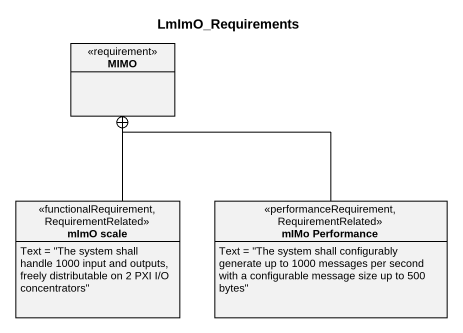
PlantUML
@startuml
title LmImO_Requirements
hide circle
hide empty members
class MIMO <<requirement>>
class "mImO scale" as mImO_scale <<functionalRequirement, RequirementRelated>> {
  Text = "The system shall handle 1000 input and outputs, freely distributable on 2 PXI I/O concentrators"
}
class "mIMo Performance" as mIMo_Performance <<performanceRequirement, RequirementRelated>> {
  Text = "The system shall configurably generate up to 1000 messages per second with a configurable message size up to 500 bytes"
}
mImO_scale -up-+ MIMO
mIMo_Performance -up-+ MIMO
@enduml
